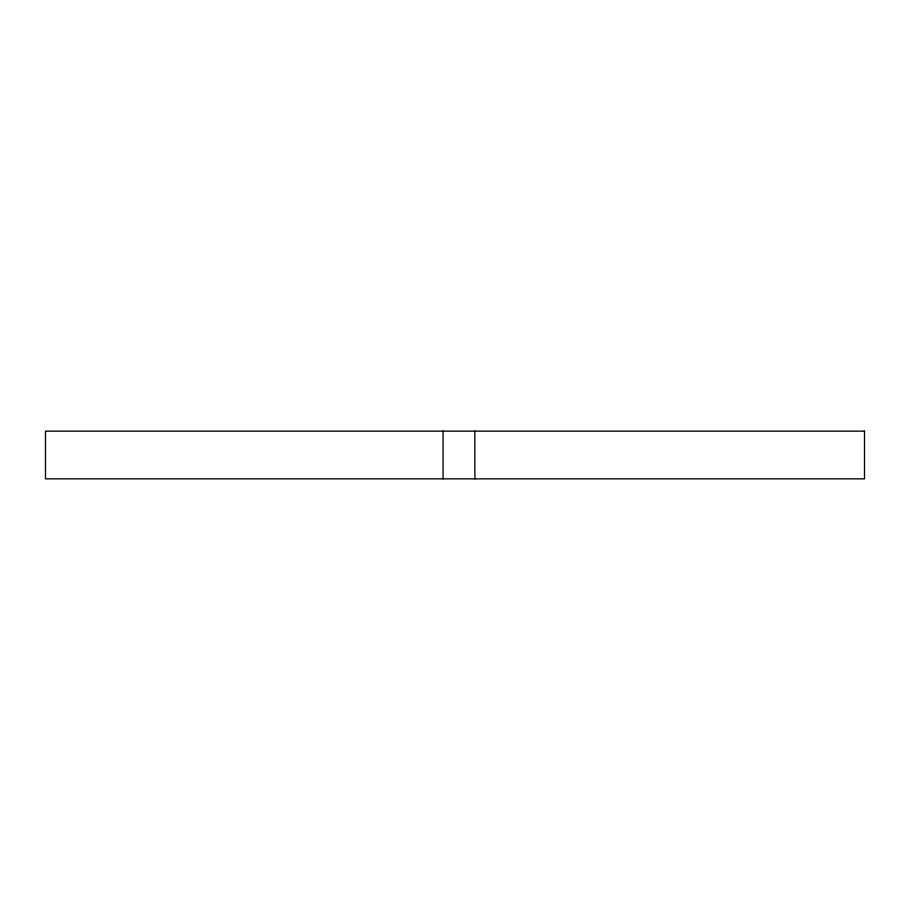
<?xml version="1.0" encoding="UTF-8"?>
<svg xmlns="http://www.w3.org/2000/svg" width="910" height="910" viewBox="0 0 910 910"><rect width="100%" height="100%" fill="white"/><g stroke="black" fill="none" stroke-linecap="round" stroke-linejoin="round"><path stroke-width="1.36" d="M474.884 431.147L474.884 478.853M443.068 431.147L443.068 478.853M864.5 431.147L45.5 431.147L45.5 478.853L864.5 478.853L864.5 431.147"/></g></svg>
